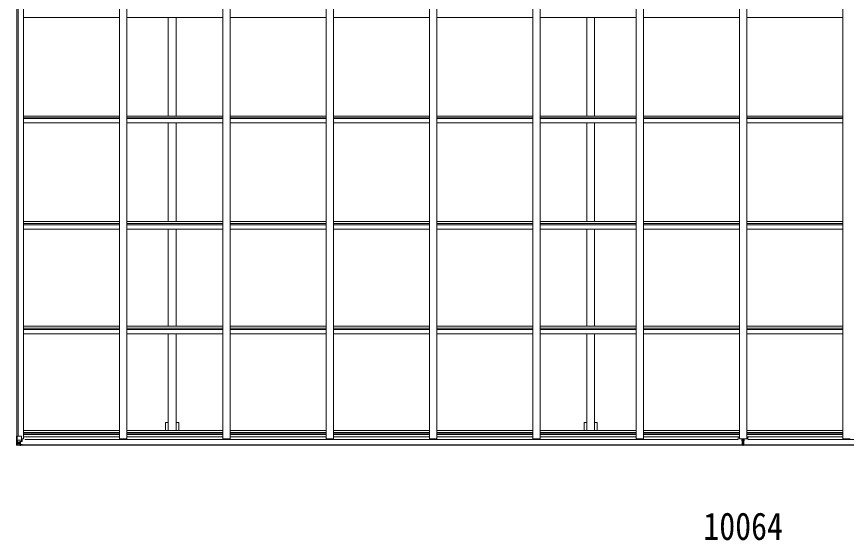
# Model space of a CAD drawing. Units: millimetres at full size, sheet at 1:40; details may follow other scales. Extents: x -11181 to 11305, y -7804 to 7716.
# Drawn here: x -633 to 5117, y 415 to 4045 of the extents above; entities that cross this region are included whole.
import ezdxf
from ezdxf.enums import TextEntityAlignment as Align

# ---------------------------------------------------------------- set-up
doc = ezdxf.new("R2010")
doc.units = ezdxf.units.MM
doc.header["$LTSCALE"] = 40
for name, color, linetype, lineweight in [('0-1_本体', 4, 'Continuous', 9), ('0-2_部品', 7, 'Continuous', 9), ('0-A_寸法', 6, 'Continuous', 9)]:
    doc.layers.add(name, color=color, linetype=linetype, lineweight=lineweight)
doc.styles.add('ＭＳ ゴシック', font='')
doc.styles.get('ＭＳ ゴシック').set_extended_font_data('MS Gothic')

msp = doc.modelspace()

# ---------------------------------------------------------------- linework, layer by layer
at = {"layer": '0-1_本体'}
for p, q in [((-585.8, 1117.8), (-585.8, 7016.53)), ((80.2, 1117.8), (80.2, 7016.53)), ((130.2, 1117.8), (130.2, 7016.53)), ((796.2, 1117.8), (796.2, 7016.53)), ((846.2, 1117.8), (846.2, 7016.53)), ((1512.2, 1117.8), (1512.2, 7016.53)), ((1562.2, 1117.8), (1562.2, 7016.53)), ((2228.2, 1117.8), (2228.2, 7016.53)), ((2278.2, 1117.8), (2278.2, 7016.53)), ((2944.2, 1117.8), (2944.2, 7016.53)), ((2994.2, 1117.8), (2994.2, 7016.53)), ((3660.2, 1117.8), (3660.2, 7016.53)), ((3710.2, 1117.8), (3710.2, 7016.53)), ((5092.2, 1117.8), (5092.2, 7016.53)), ((-630.8, 1136.26), (-630.8, 6998.07)), ((-620.97, 1136.26), (-620.97, 6998.07)), ((-585.8, 4039.16), (80.2, 4039.16)), ((130.2, 4039.16), (796.2, 4039.16)), ((417.7, 3355.56), (417.7, 4039.16)), ((472.7, 3355.56), (472.7, 4039.16)), ((846.2, 4039.16), (1512.2, 4039.16)), ((1562.2, 4039.16), (2228.2, 4039.16)), ((2278.2, 4039.16), (2944.2, 4039.16)), ((2994.2, 4039.16), (3660.2, 4039.16)), ((3317.7, 3355.56), (3317.7, 4039.16)), ((3372.7, 3355.56), (3372.7, 4039.16)), ((3710.2, 4039.16), (4376.2, 4039.16)), ((5092.2, 4039.16), (4426.2, 4039.16)), ((-585.8, 3355.56), (80.2, 3355.56)), ((-585.8, 3342.54), (80.2, 3342.54)), ((-585.8, 3337.97), (80.2, 3337.97)), ((130.2, 3355.56), (796.2, 3355.56)), ((130.2, 3342.54), (796.2, 3342.54)), ((130.2, 3337.97), (796.2, 3337.97)), ((846.2, 3355.56), (1512.2, 3355.56)), ((846.2, 3342.54), (1512.2, 3342.54)), ((846.2, 3337.97), (1512.2, 3337.97)), ((1562.2, 3355.56), (2228.2, 3355.56)), ((1562.2, 3342.54), (2228.2, 3342.54)), ((1562.2, 3337.97), (2228.2, 3337.97)), ((2278.2, 3355.56), (2944.2, 3355.56)), ((2278.2, 3342.54), (2944.2, 3342.54)), ((2278.2, 3337.97), (2944.2, 3337.97)), ((2994.2, 3355.56), (3660.2, 3355.56)), ((2994.2, 3342.54), (3660.2, 3342.54)), ((2994.2, 3337.97), (3660.2, 3337.97)), ((3710.2, 3355.56), (4376.2, 3355.56)), ((3710.2, 3342.54), (4376.2, 3342.54)), ((3710.2, 3337.97), (4376.2, 3337.97)), ((5092.2, 3355.56), (4426.2, 3355.56)), ((5092.2, 3342.54), (4426.2, 3342.54)), ((5092.2, 3337.97), (4426.2, 3337.97)), ((-585.8, 3308.24), (80.2, 3308.24)), ((130.2, 3308.24), (796.2, 3308.24)), ((417.7, 2623.89), (417.7, 3308.24)), ((472.7, 2623.89), (472.7, 3308.24)), ((846.2, 3308.24), (1512.2, 3308.24)), ((1562.2, 3308.24), (2228.2, 3308.24)), ((2278.2, 3308.24), (2944.2, 3308.24)), ((2994.2, 3308.24), (3660.2, 3308.24)), ((3317.7, 2623.89), (3317.7, 3308.24)), ((3372.7, 2623.89), (3372.7, 3308.24)), ((3710.2, 3308.24), (4376.2, 3308.24)), ((5092.2, 3308.24), (4426.2, 3308.24)), ((-585.81, 2610.98), (80.19, 2610.98)), ((-585.8, 2623.89), (80.2, 2623.89)), ((-585.8, 2601.9), (80.2, 2601.9)), ((130.19, 2610.98), (796.19, 2610.98)), ((130.2, 2623.89), (796.2, 2623.89)), ((130.2, 2601.9), (796.2, 2601.9)), ((846.19, 2610.98), (1512.19, 2610.98)), ((846.2, 2623.89), (1512.2, 2623.89)), ((846.2, 2601.9), (1512.2, 2601.9)), ((1562.19, 2610.98), (2228.19, 2610.98)), ((1562.2, 2623.89), (2228.2, 2623.89)), ((1562.2, 2601.9), (2228.2, 2601.9)), ((2278.19, 2610.98), (2944.19, 2610.98)), ((2278.2, 2623.89), (2944.2, 2623.89)), ((2278.2, 2601.9), (2944.2, 2601.9)), ((2994.19, 2610.98), (3660.19, 2610.98)), ((2994.2, 2623.89), (3660.2, 2623.89)), ((2994.2, 2601.9), (3660.2, 2601.9)), ((3710.19, 2610.98), (4376.19, 2610.98)), ((3710.2, 2623.89), (4376.2, 2623.89)), ((3710.2, 2601.9), (4376.2, 2601.9)), ((5092.2, 2623.89), (4426.2, 2623.89)), ((5092.2, 2601.9), (4426.2, 2601.9)), ((5092.22, 2610.98), (4426.22, 2610.98)), ((-585.8, 2572.76), (80.2, 2572.76)), ((130.2, 2572.76), (796.2, 2572.76)), ((417.7, 1899.33), (417.7, 2572.76)), ((472.7, 1899.33), (472.7, 2572.76)), ((846.2, 2572.76), (1512.2, 2572.76)), ((1562.2, 2572.76), (2228.2, 2572.76)), ((2278.2, 2572.76), (2944.2, 2572.76)), ((2994.2, 2572.76), (3660.2, 2572.76)), ((3317.7, 1899.33), (3317.7, 2572.76)), ((3372.7, 1899.33), (3372.7, 2572.76)), ((3710.2, 2572.76), (4376.2, 2572.76)), ((5092.2, 2572.76), (4426.2, 2572.76)), ((-585.8, 1899.33), (80.2, 1899.33)), ((130.2, 1899.33), (796.2, 1899.33)), ((846.2, 1899.33), (1512.2, 1899.33)), ((1562.2, 1899.33), (2228.2, 1899.33)), ((2278.2, 1899.33), (2944.2, 1899.33)), ((2994.2, 1899.33), (3660.2, 1899.33)), ((3710.2, 1899.33), (4376.2, 1899.33)), ((5092.2, 1899.33), (4426.2, 1899.33)), ((-585.8, 1886.5), (80.2, 1886.5)), ((-585.8, 1876.34), (80.2, 1876.34)), ((-585.8, 1847.38), (80.2, 1847.38)), ((130.2, 1886.5), (796.2, 1886.5)), ((130.2, 1876.34), (796.2, 1876.34)), ((130.2, 1847.38), (796.2, 1847.38)), ((417.7, 1847.38), (417.7, 1176.66)), ((472.7, 1847.38), (472.7, 1176.66)), ((846.2, 1886.5), (1512.2, 1886.5)), ((846.2, 1876.34), (1512.2, 1876.34)), ((846.2, 1847.38), (1512.2, 1847.38)), ((1562.2, 1886.5), (2228.2, 1886.5)), ((1562.2, 1876.34), (2228.2, 1876.34)), ((1562.2, 1847.38), (2228.2, 1847.38)), ((2278.2, 1886.5), (2944.2, 1886.5)), ((2278.2, 1876.34), (2944.2, 1876.34)), ((2278.2, 1847.38), (2944.2, 1847.38)), ((2994.2, 1886.5), (3660.2, 1886.5)), ((2994.2, 1876.34), (3660.2, 1876.34)), ((2994.2, 1847.38), (3660.2, 1847.38)), ((3317.7, 1847.38), (3317.7, 1176.66)), ((3372.7, 1847.38), (3372.7, 1176.66)), ((3710.2, 1886.5), (4376.2, 1886.5)), ((3710.2, 1876.34), (4376.2, 1876.34)), ((3710.2, 1847.38), (4376.2, 1847.38)), ((5092.2, 1886.5), (4426.2, 1886.5)), ((5092.2, 1876.34), (4426.2, 1876.34)), ((5092.2, 1847.38), (4426.2, 1847.38)), ((490.4, 1231.5), (472.7, 1231.5)), ((490.4, 1231.5), (490.4, 1176.66)), ((3390.4, 1231.5), (3372.7, 1231.5)), ((3390.4, 1231.5), (3390.4, 1176.66)), ((-585.8, 1176.66), (80.2, 1176.66)), ((-585.8, 1163.84), (80.2, 1163.84)), ((-585.8, 1152.49), (80.2, 1152.49)), ((130.2, 1176.66), (796.2, 1176.66)), ((130.2, 1163.84), (796.2, 1163.84)), ((130.2, 1152.49), (796.2, 1152.49)), ((846.2, 1176.66), (1512.2, 1176.66)), ((846.2, 1163.84), (1512.2, 1163.84)), ((846.2, 1152.49), (1512.2, 1152.49)), ((1562.2, 1176.66), (2228.2, 1176.66)), ((1562.2, 1163.84), (2228.2, 1163.84)), ((1562.2, 1152.49), (2228.2, 1152.49)), ((2278.2, 1176.66), (2944.2, 1176.66)), ((2278.2, 1163.84), (2944.2, 1163.84)), ((2278.2, 1152.49), (2944.2, 1152.49)), ((2994.2, 1176.66), (3660.2, 1176.66)), ((2994.2, 1163.84), (3660.2, 1163.84)), ((2994.2, 1152.49), (3660.2, 1152.49)), ((3710.2, 1176.66), (4376.2, 1176.66)), ((3710.2, 1163.84), (4376.2, 1163.84)), ((3710.2, 1152.49), (4376.2, 1152.49)), ((5092.2, 1176.66), (4426.2, 1176.66)), ((5092.2, 1163.84), (4426.2, 1163.84)), ((5092.2, 1152.49), (4426.2, 1152.49)), ((-585.8, 1117.8), (-598.8, 1117.8)), ((-585.8, 1148.7), (80.2, 1148.7)), ((-585.8, 1132.75), (80.2, 1132.75)), ((4367.2, 1114.47), (-576.8, 1114.47)), ((80.2, 1117.8), (130.2, 1117.8)), ((130.2, 1148.7), (796.2, 1148.7)), ((130.2, 1132.75), (796.2, 1132.75)), ((796.2, 1117.8), (846.2, 1117.8)), ((846.2, 1148.7), (1512.2, 1148.7)), ((846.2, 1132.75), (1512.2, 1132.75)), ((1512.2, 1117.8), (1562.2, 1117.8)), ((1562.2, 1148.7), (2228.2, 1148.7)), ((1562.2, 1132.75), (2228.2, 1132.75)), ((2228.2, 1117.8), (2278.2, 1117.8)), ((2278.2, 1148.7), (2944.2, 1148.7)), ((2278.2, 1132.75), (2944.2, 1132.75)), ((2944.2, 1117.8), (2994.2, 1117.8)), ((2994.2, 1148.7), (3660.2, 1148.7)), ((2994.2, 1132.75), (3660.2, 1132.75)), ((3660.2, 1117.8), (3710.2, 1117.8)), ((3710.2, 1148.7), (4376.2, 1148.7)), ((3710.2, 1132.75), (4376.2, 1132.75)), ((4367.2, 1114.47), (4367.2, 1132.75)), ((4376.2, 1117.8), (4426.2, 1117.8)), ((4426.2, 1117.8), (4376.2, 1117.8)), ((5092.2, 1148.7), (4426.2, 1148.7)), ((5092.2, 1132.75), (4426.2, 1132.75)), ((4435.2, 1114.47), (4435.2, 1132.75)), ((4435.2, 1114.47), (9379.2, 1114.47)), ((5142.2, 1117.8), (5092.2, 1117.8)), ((-609.3, 1077.92), (4394.7, 1077.92)), ((-609.3, 1075.5), (4394.7, 1075.5)), ((9411.7, 1077.92), (4407.7, 1077.92)), ((9411.7, 1075.5), (4407.7, 1075.5))]:
    msp.add_line(p, q, dxfattribs=at)
for points in [[(4376.2, 1117.8), (4376.2, 7016.53), (4426.2, 7016.53)], [(4426.2, 1117.8), (4426.2, 7016.53), (4376.2, 7016.53)], [(417.7, 1231.5), (400, 1231.5), (400, 1176.66)], [(3317.7, 1231.5), (3300, 1231.5), (3300, 1176.66)]]:
    msp.add_lwpolyline(points, dxfattribs=at)
at = {"layer": '0-2_部品'}
for p, q in [((-629.95, 1136.26), (-599.8, 1136.26)), ((-629.95, 1136.26), (-629.95, 1075.68)), ((-629.41, 1109.38), (-622.8, 1109.6)), ((-629.41, 1109.38), (-625.27, 1097.3)), ((-622.8, 1096.06), (-625.13, 1096.03)), ((-625.13, 1096.03), (-625.13, 1082.56)), ((-622.8, 1109.6), (-598.8, 1109.6)), ((-622.8, 1096.06), (-610.8, 1096.06)), ((-622.8, 1096.06), (-622.8, 1096.06)), ((-610.8, 1099.36), (-610.8, 1073.26)), ((-609.3, 1096.06), (-610.8, 1096.06)), ((-599.62, 1101.91), (-609.97, 1100.25)), ((-609.97, 1099.62), (-599.62, 1101.27)), ((-609.97, 1100.25), (-609.97, 1099.62)), ((-605.3, 1100.37), (-605.3, 1080.4)), ((-599.62, 1101.27), (-599.62, 1101.91)), ((-599.35, 1101.35), (-595.3, 1101.39)), ((-598.8, 1135.26), (-598.8, 1102.17)), ((-594.3, 1113.26), (-598.8, 1113.26)), ((-595.3, 1103.12), (-594.3, 1103.11)), ((-594.3, 1101.39), (-595.3, 1101.39)), ((-594.3, 1117.8), (-594.3, 1101.39)), ((4392.7, 1117.8), (4392.7, 1106.91)), ((4392.7, 1117.8), (4392.7, 1106.91)), ((4392.7, 1106.41), (4399.7, 1106.47)), ((4392.7, 1106.41), (4392.7, 1105.53)), ((4392.7, 1105.53), (4399.7, 1105.47)), ((4392.7, 1105.03), (4399.7, 1104.97)), ((4395.7, 1105.01), (4395.7, 1093.14)), ((4395.7, 1105.01), (4395.7, 1093.17)), ((4395.7, 1093.14), (4399.7, 1093.17)), ((4395.7, 1093.14), (4395.7, 1084.9)), ((4399.7, 1113.97), (4399.7, 1117.8)), ((4399.7, 1113.97), (4399.7, 1117.8)), ((4399.7, 1113.97), (4402.7, 1113.97)), ((4399.7, 1113.97), (4399.7, 1106.9)), ((4402.7, 1113.97), (4399.7, 1113.97)), ((4399.7, 1113.97), (4399.7, 1106.9)), ((4399.7, 1106.9), (4402.7, 1106.9)), ((4399.7, 1106.9), (4399.7, 1097.26)), ((4402.7, 1106.9), (4399.7, 1106.9)), ((4399.7, 1106.9), (4399.7, 1097.26)), ((4399.7, 1097.26), (4402.7, 1097.26)), ((4399.7, 1097.26), (4399.7, 1090.19)), ((4402.7, 1097.26), (4399.7, 1097.26)), ((4399.7, 1097.26), (4399.7, 1090.19)), ((4402.7, 1113.97), (4402.7, 1117.8)), ((4402.7, 1113.97), (4402.7, 1117.8)), ((4402.7, 1113.97), (4402.7, 1106.9)), ((4402.7, 1113.97), (4402.7, 1106.9)), ((4402.7, 1106.9), (4402.7, 1097.26)), ((4402.7, 1106.9), (4402.7, 1097.26)), ((4409.7, 1106.41), (4402.7, 1106.47)), ((4409.7, 1105.53), (4402.7, 1105.47)), ((4409.7, 1105.03), (4402.7, 1104.97)), ((4402.7, 1097.26), (4402.7, 1090.19)), ((4402.7, 1097.26), (4402.7, 1090.19)), ((4406.7, 1093.14), (4402.7, 1093.17)), ((4406.7, 1105.01), (4406.7, 1093.17)), ((4406.7, 1105.01), (4406.7, 1093.14)), ((4406.7, 1093.14), (4406.7, 1084.9)), ((4409.7, 1117.8), (4409.7, 1106.91)), ((4409.7, 1117.8), (4409.7, 1106.91)), ((4409.7, 1106.41), (4409.7, 1105.53)), ((-632.8, 1075.55), (-632.8, 1075.59)), ((-631.86, 1074.6), (-631.86, 1074.56)), ((-631.86, 1074.55), (-631.86, 1074.55)), ((-622.89, 1074.17), (-630.81, 1074.64)), ((-629.95, 1075.61), (-629.95, 1075.68)), ((-625.99, 1079.05), (-628.72, 1075.39)), ((-625.13, 1082.56), (-622.8, 1082.5)), ((-622.8, 1082.51), (-610.8, 1082.51)), ((-610.8, 1073.38), (-622.8, 1074.16)), ((-617.32, 1089.7), (-617.32, 1090.66)), ((-611.8, 1082.51), (-610.8, 1082.51)), ((-609.3, 1082.51), (-610.8, 1082.51)), ((-609.3, 1078.97), (-610.8, 1078.97)), ((-610.8, 1074.15), (-604.3, 1073.75)), ((-604.3, 1072.87), (-610.8, 1073.26)), ((-605.3, 1092.47), (-609.3, 1092.47)), ((-605.3, 1084.26), (-609.3, 1084.26)), ((-608.8, 1079.33), (-609.3, 1079.33)), ((-604.3, 1074.68), (-609.3, 1074.76)), ((-609.19, 1080.63), (-605.3, 1080.63)), ((-608.8, 1080.42), (-608.8, 1080.26)), ((-608.8, 1080.26), (-608.8, 1080.26)), ((-598.8, 1080.17), (-608.8, 1080.26)), ((-608.8, 1078.3), (-608.8, 1080.26)), ((-600.8, 1078.33), (-608.8, 1078.33)), ((-600.8, 1078.3), (-608.8, 1078.3)), ((-604.3, 1074.68), (-604.3, 1075.5)), ((-604.3, 1074.27), (-604.3, 1074.68)), ((-604.3, 1074.27), (-604.3, 1073.75)), ((-604.3, 1073.75), (-604.3, 1072.87)), ((-599.3, 1075.06), (-599.3, 1075.5)), ((-599, 1075.06), (-599.3, 1075.06)), ((-599, 1075.06), (-597.31, 1075.5)), ((-598.8, 1080.17), (-598.8, 1078.56)), ((-598.8, 1078.56), (-593.8, 1078.56)), ((-593.8, 1077.92), (-593.8, 1078.56)), ((-593.8, 1078.56), (-592.8, 1078.56)), ((-592.8, 1080.25), (-592.8, 1080.13)), ((-592.8, 1078.56), (-592.8, 1080.13)), ((-592.8, 1078.56), (-592.8, 1077.92)), ((4394.7, 1078.47), (4394.7, 1076.97)), ((4394.7, 1078.47), (4394.7, 1076.98)), ((4394.7, 1076.98), (4401.2, 1076.58)), ((4399.7, 1076.67), (4394.7, 1076.97)), ((4394.7, 1076.97), (4394.7, 1073.97)), ((4394.7, 1073.97), (4399.55, 1073.68)), ((4395.7, 1084.9), (4399.7, 1084.97)), ((4395.7, 1084.9), (4395.7, 1081.3)), ((4395.7, 1081.3), (4399.7, 1081.37)), ((4395.7, 1081.37), (4395.7, 1079.47)), ((4399.7, 1081.37), (4395.7, 1081.37)), ((4395.7, 1081.3), (4395.7, 1079.47)), ((4395.7, 1079.47), (4399.7, 1079.47)), ((4399.7, 1079.47), (4395.7, 1079.47)), ((4399.55, 1073.68), (4401.2, 1073.57)), ((4399.7, 1090.19), (4402.7, 1090.19)), ((4399.7, 1079.47), (4399.7, 1090.19)), ((4399.7, 1079.47), (4399.7, 1090.19)), ((4402.7, 1090.19), (4399.7, 1090.19)), ((4399.7, 1079.47), (4399.7, 1076.67)), ((4401.2, 1076.58), (4399.7, 1076.67)), ((4407.7, 1076.98), (4401.2, 1076.58)), ((4401.2, 1076.58), (4402.7, 1076.67)), ((4401.2, 1073.57), (4401.2, 1076.58)), ((4401.2, 1073.57), (4401.2, 1076.58)), ((4402.86, 1073.68), (4401.2, 1073.57)), ((4402.7, 1079.47), (4402.7, 1090.19)), ((4402.7, 1079.47), (4402.7, 1090.19)), ((4406.7, 1084.9), (4402.7, 1084.97)), ((4402.7, 1081.37), (4406.7, 1081.37)), ((4406.7, 1081.3), (4402.7, 1081.37)), ((4402.7, 1079.47), (4406.7, 1079.47)), ((4402.7, 1079.47), (4402.7, 1076.67)), ((4406.7, 1079.47), (4402.7, 1079.47)), ((4402.7, 1076.67), (4407.7, 1076.97)), ((4407.7, 1073.97), (4402.86, 1073.68)), ((4406.7, 1084.9), (4406.7, 1081.3)), ((4406.7, 1081.37), (4406.7, 1079.47)), ((4406.7, 1081.3), (4406.7, 1079.47)), ((4407.7, 1078.47), (4407.7, 1076.98)), ((4407.7, 1078.47), (4407.7, 1076.97)), ((4407.7, 1076.97), (4407.7, 1073.97))]:
    msp.add_line(p, q, dxfattribs=at)
for points in [[(-632.8, 1075.59), (-632.8, 1136.26), (-629.95, 1136.26)], [(-604.3, 1074.27), (-609.3, 1074.27), (-609.3, 1099.73)], [(-595.3, 1101.39), (-595.3, 1103.12), (-598.8, 1103.14)], [(4399.7, 1106.97), (4392.7, 1106.91), (4392.7, 1106.41), (4392.7, 1105.53)], [(4399.7, 1106.47), (4392.7, 1106.41), (4392.7, 1106.91), (4399.7, 1106.97)], [(4399.7, 1105.47), (4392.7, 1105.53), (4392.7, 1105.03)], [(4399.7, 1104.97), (4392.7, 1105.03), (4392.7, 1105.53)], [(4399.7, 1093.17), (4395.7, 1093.17), (4395.7, 1084.97)], [(4402.7, 1106.47), (4409.7, 1106.41), (4409.7, 1106.91), (4402.7, 1106.97)], [(4402.7, 1106.97), (4409.7, 1106.91), (4409.7, 1106.41), (4409.7, 1105.53)], [(4402.7, 1104.97), (4409.7, 1105.03), (4409.7, 1105.53)], [(4402.7, 1105.47), (4409.7, 1105.53), (4409.7, 1105.03)], [(4402.7, 1093.17), (4406.7, 1093.17), (4406.7, 1084.97)], [(-631.86, 1074.55), (-622.8, 1074), (-610.8, 1073.26)], [(-619.24, 1088.74), (-620.2, 1088.74), (-620.2, 1087.78), (-619.24, 1087.78)], [(-617.32, 1090.66), (-618.28, 1090.66), (-618.28, 1089.7)], [(-618.28, 1086.82), (-618.28, 1085.86), (-617.32, 1085.86), (-617.32, 1086.82)], [(-616.36, 1087.78), (-615.4, 1087.78), (-615.4, 1088.74), (-616.36, 1088.74)], [(-593.8, 1080.29), (-608.8, 1080.42), (-608.8, 1080.42)], [(-608.8, 1079.33), (-600.8, 1079.33), (-600.8, 1077.92)], [(-598.8, 1080.17), (-598.8, 1080.18), (-592.8, 1080.13)], [(4401.2, 1073.57), (4394.7, 1073.97), (4394.7, 1076.98)], [(4399.7, 1084.97), (4395.7, 1084.97), (4395.7, 1081.37)], [(4401.2, 1073.57), (4407.7, 1073.97), (4407.7, 1076.98)], [(4402.7, 1084.97), (4406.7, 1084.97), (4406.7, 1081.37)]]:
    msp.add_lwpolyline(points, dxfattribs=at)
msp.add_circle((-617.8, 1088.26), 5.3, dxfattribs=at)
for centre, radius, start, end in [((-609.86, 1099.32), 0.937, 96.73234, 177.67791), ((-609.86, 1098.69), 0.937, 96.73234, 177.67791), ((-599.8, 1135.26), 1, 0, 90), ((-599.73, 1102.84), 0.937, 276.73234, 357.67791), ((-599.73, 1102.2), 0.937, 276.73234, 357.67791), ((-631.8, 1075.59), 0.999, 180.04917, 266.5576), ((-631.8, 1075.56), 0.999, 180.04917, 266.5576), ((-631.8, 1075.55), 1, 179.99921, 266.49983), ((-630.64, 1061.94), 12.7, 84.89689, 90.75534), ((-628.67, 1075.56), 1.28, 177.54105, 228.82169), ((-619.24, 1089.7), 0.96, 270, 0), ((-619.24, 1086.82), 0.96, 0, 90), ((-616.36, 1089.7), 0.96, 180, 270), ((-616.36, 1086.82), 0.96, 90, 180), ((-608.79, 1080.94), 0.513, 178.95293, 268.11972), ((-608.8, 1080.76), 0.5, 179.95536, 269.47105), ((-608.8, 1077.83), 0.5, 89.99891, 179.99891), ((-608.8, 1077.8), 0.5, 90.00309, 180.00198), ((-593.66, 1072.6), 7.69, 83.56574, 91.03001), ((4395.7, 1078.47), 1, 90, 180), ((4395.7, 1078.47), 1, 90, 180), ((4406.7, 1078.47), 1, 0, 90), ((4406.7, 1078.47), 1, 0, 90)]:
    msp.add_arc(centre, radius, start, end, dxfattribs=at)
for centre, major_axis, ratio, start_param, end_param in [((-628.69, 1107.03), (0.85, -2.32), 0.403757, 3.0087805, 3.9744392), ((-626.53, 1096.01), (0, -3), 0.468246, 1.5772882, 2.0127935), ((-629.86, 1074.47), (2, -0.12), 0.060933, 2.0712557, 3.1453404), ((-430.86, 1062.24), (201, -12.36), 0.060933, 3.1453404, 3.145839), ((-629.67, 1077.57), (-0.02, -3), 0.466854, 0.125683, 0.7596956), ((-628, 1082.64), (0.03, -5), 0.573921, 0.7672717, 1.551125), ((-704.55, 1082.51), (81.75, 0), 0.061163, 6.2824128, 6.2831853), ((4399.73, 1076.67), (0.18, 2.99), 0.008711, 1.5718618, 3.1415927), ((4227.83, 1087.18), (171.87, -10.52), 0.017422, 0.0000005, 0.0010659), ((4574.57, 1087.18), (-171.87, -10.52), 0.017422, 6.2821194, 6.2831848), ((4402.68, 1076.67), (-0.18, 2.99), 0.008711, 3.1415927, 4.7113235)]:
    msp.add_ellipse(centre, major_axis=major_axis, ratio=ratio, start_param=start_param, end_param=end_param, dxfattribs=at)

# ---------------------------------------------------------------- texts
at = {"layer": '0-A_寸法', "color": 7, "style": 'ＭＳ ゴシック', "width": 0.85}
msp.add_text('10064', height=190.6, dxfattribs=at).set_placement((4126.2, 361.03), align=Align.BOTTOM_LEFT)

doc.saveas('drawing.dxf')
